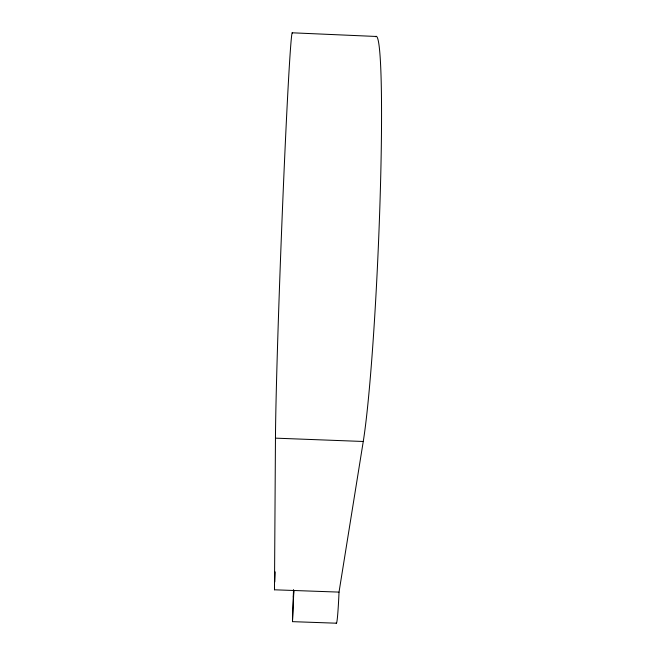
<?xml version="1.0" encoding="UTF-8"?>
<svg xmlns="http://www.w3.org/2000/svg" width="656" height="656" viewBox="0 0 656 656"><rect width="100%" height="100%" fill="white"/><g stroke="black" fill="none" stroke-linecap="round" stroke-linejoin="round"><path stroke-width="0.98" d="M375.437 36.744A212.06 11.308 -87.5 0 1 380.136 197.768A212.06 11.308 -87.5 0 1 363.26 441.48L339.021 592.106L274.479 589.801L275.463 438.151A212.306 3.083 -87.8 0 1 283.097 193.758A212.306 3.083 -87.8 0 1 292.445 33.12M293.626 589.867L293.412 597.231L293.724 590.695M274.479 589.801L274.552 587.85M293.503 590.039L292.478 621.65L336.413 623.2M339.021 592.106L338.947 594A44.477 1.747 -88.2 0 1 336.192 622.888M293.855 590.49L292.478 621.65M275.463 438.151L363.26 441.48M292.182 32.8L376.454 36.482M274.782 581.929A44.518 0.476 -87.6 0 1 275.2 571.893"/></g></svg>
